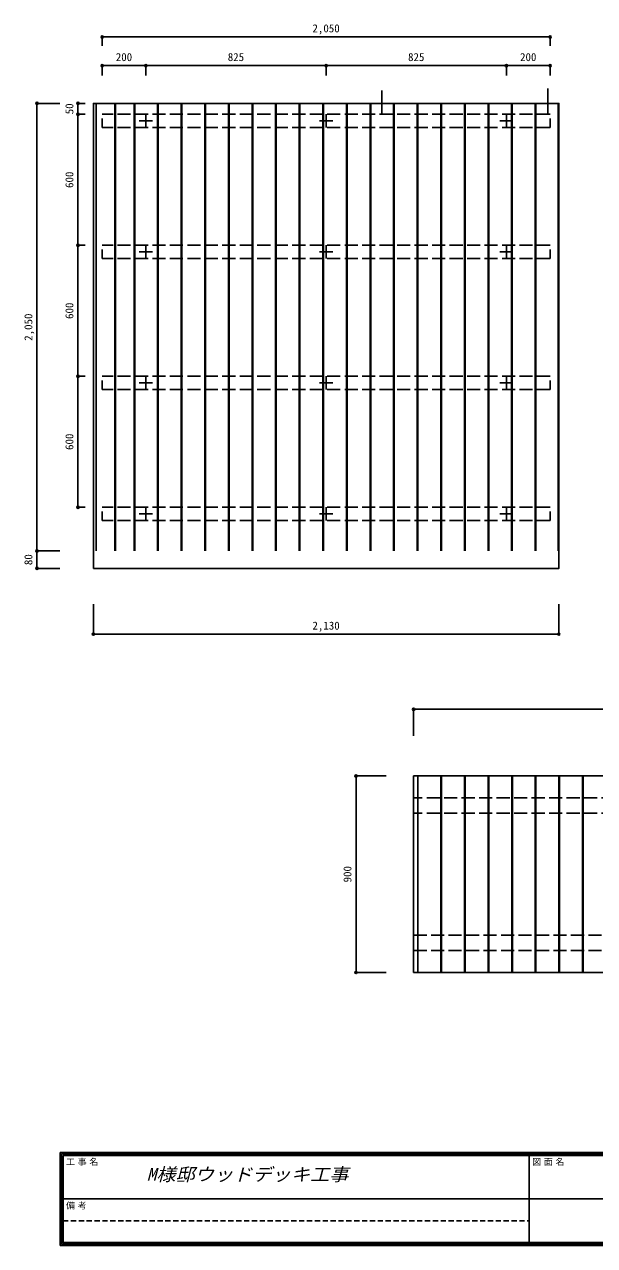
# Model space of a CAD drawing. Units: millimetres at full size, sheet at 1:20. Extents: x -3834 to 3875, y -2866 to 2727.
# Drawn here: x -3834 to -1225, y -2866 to 2727 of the extents above; entities that cross this region are included whole.
import ezdxf
from ezdxf.enums import TextEntityAlignment as Align

# ---------------------------------------------------------------- set-up
doc = ezdxf.new("R2010")
doc.units = ezdxf.units.MM
doc.header["$LTSCALE"] = 20
doc.header["$PDMODE"] = 32
doc.header["$PDSIZE"] = 10
for name, pattern in [('CHAIN1', [8, 5, -1, 1, -1]), ('DASHED1', [1.8, 1.2, -0.6]), ('DASHED2', [3, 2, -1]), ('DASHED3', [4, 3, -1])]:
    doc.linetypes.add(name, pattern=pattern)
for name, color, linetype in [('0-0_芯', 1, 'Continuous'), ('0-B_文字', 7, 'Continuous'), ('0-C_寸法', 7, 'Continuous'), ('F-B_文字', 4, 'Continuous')]:
    doc.layers.add(name, color=color, linetype=linetype)
doc.styles.add('ＭＳ ゴシック', font='')
doc.styles.get('ＭＳ ゴシック').set_extended_font_data('MS Gothic')

msp = doc.modelspace()

# ---------------------------------------------------------------- linework, layer by layer
at = {"layer": '0-0_芯', "color": 7}
for p, q in [((-2198.15, 2315.9), (-2198.15, 2424.74)), ((-1438.15, 2315.9), (-1438.15, 2433.97))]:
    msp.add_line(p, q, dxfattribs=at)
at = {"layer": '0-0_芯'}
for p, q in [((-3505.15, 315.9), (-3505.15, 2365.9)), ((-3420.15, 315.9), (-3420.15, 2365.9)), ((-3417.15, 315.9), (-3417.15, 2365.9)), ((-3332.15, 315.9), (-3332.15, 2365.9)), ((-3329.15, 315.9), (-3329.15, 2365.9)), ((-3224.15, 315.9), (-3224.15, 2365.9)), ((-3221.15, 315.9), (-3221.15, 2365.9)), ((-3116.15, 315.9), (-3116.15, 2365.9)), ((-3113.15, 315.9), (-3113.15, 2365.9)), ((-3008.15, 315.9), (-3008.15, 2365.9)), ((-3005.15, 315.9), (-3005.15, 2365.9)), ((-2900.15, 315.9), (-2900.15, 2365.9)), ((-2897.15, 315.9), (-2897.15, 2365.9)), ((-2792.15, 315.9), (-2792.15, 2365.9)), ((-2789.15, 315.9), (-2789.15, 2365.9)), ((-2684.15, 315.9), (-2684.15, 2365.9)), ((-2681.15, 315.9), (-2681.15, 2365.9)), ((-2576.15, 315.9), (-2576.15, 2365.9)), ((-2573.15, 315.9), (-2573.15, 2365.9)), ((-2468.15, 315.9), (-2468.15, 2365.9)), ((-2465.15, 315.9), (-2465.15, 2365.9)), ((-2360.15, 315.9), (-2360.15, 2365.9)), ((-2357.15, 315.9), (-2357.15, 2365.9)), ((-2252.15, 315.9), (-2252.15, 2365.9)), ((-2249.15, 315.9), (-2249.15, 2365.9)), ((-2144.15, 315.9), (-2144.15, 2365.9)), ((-2141.15, 315.9), (-2141.15, 2365.9)), ((-2036.15, 315.9), (-2036.15, 2365.9)), ((-2033.15, 315.9), (-2033.15, 2365.9)), ((-1928.15, 315.9), (-1928.15, 2365.9)), ((-1925.15, 315.9), (-1925.15, 2365.9)), ((-1820.15, 315.9), (-1820.15, 2365.9)), ((-1817.15, 315.9), (-1817.15, 2365.9)), ((-1712.15, 315.9), (-1712.15, 2365.9)), ((-1709.15, 315.9), (-1709.15, 2365.9)), ((-1604.15, 315.9), (-1604.15, 2365.9)), ((-1601.15, 315.9), (-1601.15, 2365.9)), ((-1496.15, 315.9), (-1496.15, 2365.9)), ((-1493.15, 315.9), (-1493.15, 2365.9)), ((-1391.15, 315.9), (-1391.15, 2365.9)), ((-2032.87, -1614.84), (-2032.87, -714.84)), ((-1927.87, -1614.84), (-1927.87, -714.84)), ((-1924.87, -1614.84), (-1924.87, -714.84)), ((-1819.87, -1614.84), (-1819.87, -714.84)), ((-1816.87, -1614.84), (-1816.87, -714.84)), ((-1711.87, -1614.84), (-1711.87, -714.84)), ((-1708.87, -1614.84), (-1708.87, -714.84)), ((-1603.87, -1614.84), (-1603.87, -714.84)), ((-1600.87, -1614.84), (-1600.87, -714.84)), ((-1495.87, -1614.84), (-1495.87, -714.84)), ((-1492.87, -1614.84), (-1492.87, -714.84)), ((-1387.87, -1614.84), (-1387.87, -714.84)), ((-1384.87, -1614.84), (-1384.87, -714.84)), ((-1279.87, -1614.84), (-1279.87, -714.84)), ((-1276.87, -1614.84), (-1276.87, -714.84))]:
    msp.add_line(p, q, dxfattribs=at)
at = {"layer": '0-0_芯', "color": 134, "linetype": 'DASHED3'}
for p, q in [((-1428.15, 2315.9), (-3478.15, 2315.9)), ((-1428.15, 2255.9), (-3478.15, 2255.9)), ((-1428.15, 1715.9), (-3478.15, 1715.9)), ((-1428.15, 1655.9), (-3478.15, 1655.9)), ((-1428.15, 1115.9), (-3478.15, 1115.9)), ((-1428.15, 1055.9), (-3478.15, 1055.9)), ((-1428.15, 515.9), (-3478.15, 515.9)), ((-1428.15, 455.9), (-3478.15, 455.9))]:
    msp.add_line(p, q, dxfattribs=at)
at = {"layer": '0-0_芯', "color": 7}
for points in [[(-3518.15, 235.9), (-1388.15, 235.9), (-1388.15, 2365.9), (-3518.15, 2365.9)], [(-2052.87, -1614.84), (1747.13, -1614.84), (1747.13, -714.84), (-2052.87, -714.84)]]:
    msp.add_lwpolyline(points, close=True, dxfattribs=at)
at = {"layer": '0-C_寸法', "color": 4}
for p, q in [((-3478.15, 2670.13), (-3478.15, 2629.83)), ((-1428.15, 2670.13), (-3478.15, 2670.13)), ((-1428.15, 2670.13), (-1428.15, 2629.83)), ((-3478.15, 2538.5), (-3478.15, 2492.83)), ((-3278.15, 2538.5), (-3478.15, 2538.5)), ((-3278.15, 2538.5), (-3278.15, 2492.83)), ((-2453.15, 2538.5), (-3278.15, 2538.5)), ((-2453.15, 2538.5), (-2453.15, 2492.83)), ((-1628.15, 2538.5), (-2453.15, 2538.5)), ((-1628.15, 2538.5), (-1628.15, 2492.83)), ((-1428.15, 2538.5), (-1628.15, 2538.5)), ((-1428.15, 2538.5), (-1428.15, 2492.83)), ((-3776.44, 2365.9), (-3671.56, 2365.9)), ((-3776.44, 2365.9), (-3776.44, 315.9)), ((-3588.76, 2365.9), (-3555.64, 2365.9)), ((-3588.76, 2365.9), (-3588.76, 2315.9)), ((-3588.76, 2315.9), (-3555.64, 2315.9)), ((-3588.76, 2315.9), (-3588.76, 1715.9)), ((-3588.76, 1715.9), (-3555.64, 1715.9)), ((-3588.76, 1715.9), (-3588.76, 1115.9)), ((-3588.76, 1115.9), (-3555.64, 1115.9)), ((-3588.76, 1115.9), (-3588.76, 515.9)), ((-3588.76, 515.9), (-3555.64, 515.9)), ((-3776.44, 315.9), (-3671.56, 315.9)), ((-3776.44, 315.9), (-3776.44, 235.9)), ((-3776.44, 235.9), (-3671.56, 235.9)), ((-3518.15, -65.62), (-3518.15, 72.38)), ((-1388.15, -65.62), (-1388.15, 72.38)), ((-3518.15, -65.62), (-1388.15, -65.62)), ((-2052.87, -409.31), (-2052.87, -530.75)), ((-2052.87, -409.31), (1747.13, -409.31)), ((-2316.34, -714.84), (-2316.34, -1614.84)), ((-2316.34, -714.84), (-2178.98, -714.84)), ((-2316.34, -1614.84), (-2178.98, -1614.84))]:
    msp.add_line(p, q, dxfattribs=at)
at = {"layer": '0-C_寸法', "color": 134, "linetype": 'DASHED2'}
for p, q in [((-3478.15, 2255.9), (-3478.15, 2315.9)), ((-1428.15, 2255.9), (-1428.15, 2315.9)), ((-3478.15, 1655.9), (-3478.15, 1715.9)), ((-1428.15, 1655.9), (-1428.15, 1715.9)), ((-3478.15, 1055.9), (-3478.15, 1115.9)), ((-1428.15, 1055.9), (-1428.15, 1115.9)), ((-3478.15, 455.9), (-3478.15, 515.9)), ((-1428.15, 455.9), (-1428.15, 515.9))]:
    msp.add_line(p, q, dxfattribs=at)
at = {"layer": '0-C_寸法', "color": 2, "linetype": 'CHAIN1'}
for p, q in [((-3278.15, 2255.9), (-3278.15, 2315.9)), ((-2453.15, 2255.9), (-2453.15, 2315.9)), ((-1628.15, 2255.9), (-1628.15, 2315.9)), ((-3248.15, 2285.9), (-3308.15, 2285.9)), ((-2423.15, 2285.9), (-2483.15, 2285.9)), ((-1598.15, 2285.9), (-1658.15, 2285.9)), ((-3248.15, 1685.9), (-3308.15, 1685.9)), ((-3278.15, 1655.9), (-3278.15, 1715.9)), ((-2423.15, 1685.9), (-2483.15, 1685.9)), ((-2453.15, 1655.9), (-2453.15, 1715.9)), ((-1598.15, 1685.9), (-1658.15, 1685.9)), ((-1628.15, 1655.9), (-1628.15, 1715.9)), ((-3248.15, 1085.9), (-3308.15, 1085.9)), ((-3278.15, 1055.9), (-3278.15, 1115.9)), ((-2423.15, 1085.9), (-2483.15, 1085.9)), ((-2453.15, 1055.9), (-2453.15, 1115.9)), ((-1598.15, 1085.9), (-1658.15, 1085.9)), ((-1628.15, 1055.9), (-1628.15, 1115.9)), ((-3278.15, 455.9), (-3278.15, 515.9)), ((-2453.15, 455.9), (-2453.15, 515.9)), ((-1628.15, 455.9), (-1628.15, 515.9)), ((-3248.15, 485.9), (-3308.15, 485.9)), ((-2423.15, 485.9), (-2483.15, 485.9)), ((-1598.15, 485.9), (-1658.15, 485.9))]:
    msp.add_line(p, q, dxfattribs=at)
at = {"layer": '0-C_寸法', "color": 134, "linetype": 'DASHED3'}
for p, q in [((1747.13, -814.84), (-2052.87, -814.84)), ((1747.13, -884.84), (-2052.87, -884.84)), ((-2052.87, -1444.84), (1747.13, -1444.84)), ((-2052.87, -1514.84), (1747.13, -1514.84))]:
    msp.add_line(p, q, dxfattribs=at)
at = {"layer": '0-C_寸法'}
for p in [(-3478.15, 2670.13), (-1428.15, 2670.13), (-3478.15, 2538.5), (-3278.15, 2538.5), (-2453.15, 2538.5), (-1628.15, 2538.5), (-1428.15, 2538.5), (-3776.44, 2365.9), (-3588.76, 2365.9), (-3588.76, 2315.9), (-3588.76, 1715.9), (-3588.76, 1115.9), (-3588.76, 515.9), (-3776.44, 315.9), (-3776.44, 235.9), (-3518.15, -65.62), (-1388.15, -65.62), (-2052.87, -409.31), (-2316.34, -714.84), (-2316.34, -1614.84)]:
    msp.add_point(p, dxfattribs=at)
at = {"layer": 'F-B_文字', "color": 3}
for p, q in [((-3670.3, -2439.18), (3849.7, -2439.18)), ((-3670.3, -2439.18), (-3670.3, -2865.85)), ((-3663.63, -2445.85), (3843.04, -2445.85)), ((-3663.63, -2445.85), (-3663.63, -2859.18)), ((-3656.96, -2452.51), (3836.37, -2452.51)), ((-1523.63, -2452.51), (-1523.63, -2852.51)), ((-3656.96, -2652.51), (609.7, -2652.51)), ((-3670.3, -2865.85), (3849.7, -2865.85)), ((-3663.63, -2859.18), (3843.04, -2859.18))]:
    msp.add_line(p, q, dxfattribs=at)
at = {"layer": 'F-B_文字', "color": 3, "linetype": 'DASHED1'}
msp.add_line((-3656.96, -2752.51), (-1523.63, -2752.51), dxfattribs=at)
at = {"layer": 'F-B_文字', "color": 3}
msp.add_lwpolyline([(-3656.96, -2452.51), (-3656.96, -2852.51), (3836.37, -2852.51)], dxfattribs=at)

# ---------------------------------------------------------------- texts
at = {"layer": '0-B_文字', "color": 2, "style": 'ＭＳ ゴシック', "oblique": 15, "width": 1.1}
msp.add_text('M様邸ウッドデッキ工事', height=58.65, dxfattribs=at).set_placement((-3274.29, -2586.85), align=Align.BOTTOM_LEFT)
at = {"layer": '0-C_寸法', "style": 'ＭＳ ゴシック'}
for s, p in [('2,050', (-2515.65, 2680.13)), ('200', (-3415.65, 2548.5)), ('825', (-2903.15, 2548.5)), ('825', (-2078.15, 2548.5)), ('200', (-1565.65, 2548.5)), ('2,130', (-2515.65, -55.62))]:
    msp.add_text(s, height=36.66, dxfattribs=at).set_placement(p, align=Align.BOTTOM_LEFT)
for s, p in [('50', (-3598.76, 2315.9)), ('600', (-3598.76, 1978.4)), ('2,050', (-3786.44, 1278.4)), ('600', (-3598.76, 1378.4)), ('600', (-3598.76, 778.4)), ('80', (-3786.44, 250.9)), ('900', (-2326.34, -1202.34))]:
    msp.add_text(s, height=36.66, rotation=90, dxfattribs=at).set_placement(p, align=Align.BOTTOM_LEFT)
at = {"layer": 'F-B_文字', "style": 'ＭＳ ゴシック'}
for s, p in [('工', (-3643.63, -2505.85)), ('事', (-3590.3, -2505.85)), ('名', (-3536.96, -2505.85)), ('図', (-1510.3, -2505.85)), ('面', (-1456.96, -2505.85)), ('名', (-1403.63, -2505.85)), ('備', (-3643.63, -2705.85)), ('考', (-3590.3, -2705.85))]:
    msp.add_text(s, height=29.33, dxfattribs=at).set_placement(p, align=Align.BOTTOM_LEFT)

doc.saveas('drawing.dxf')
